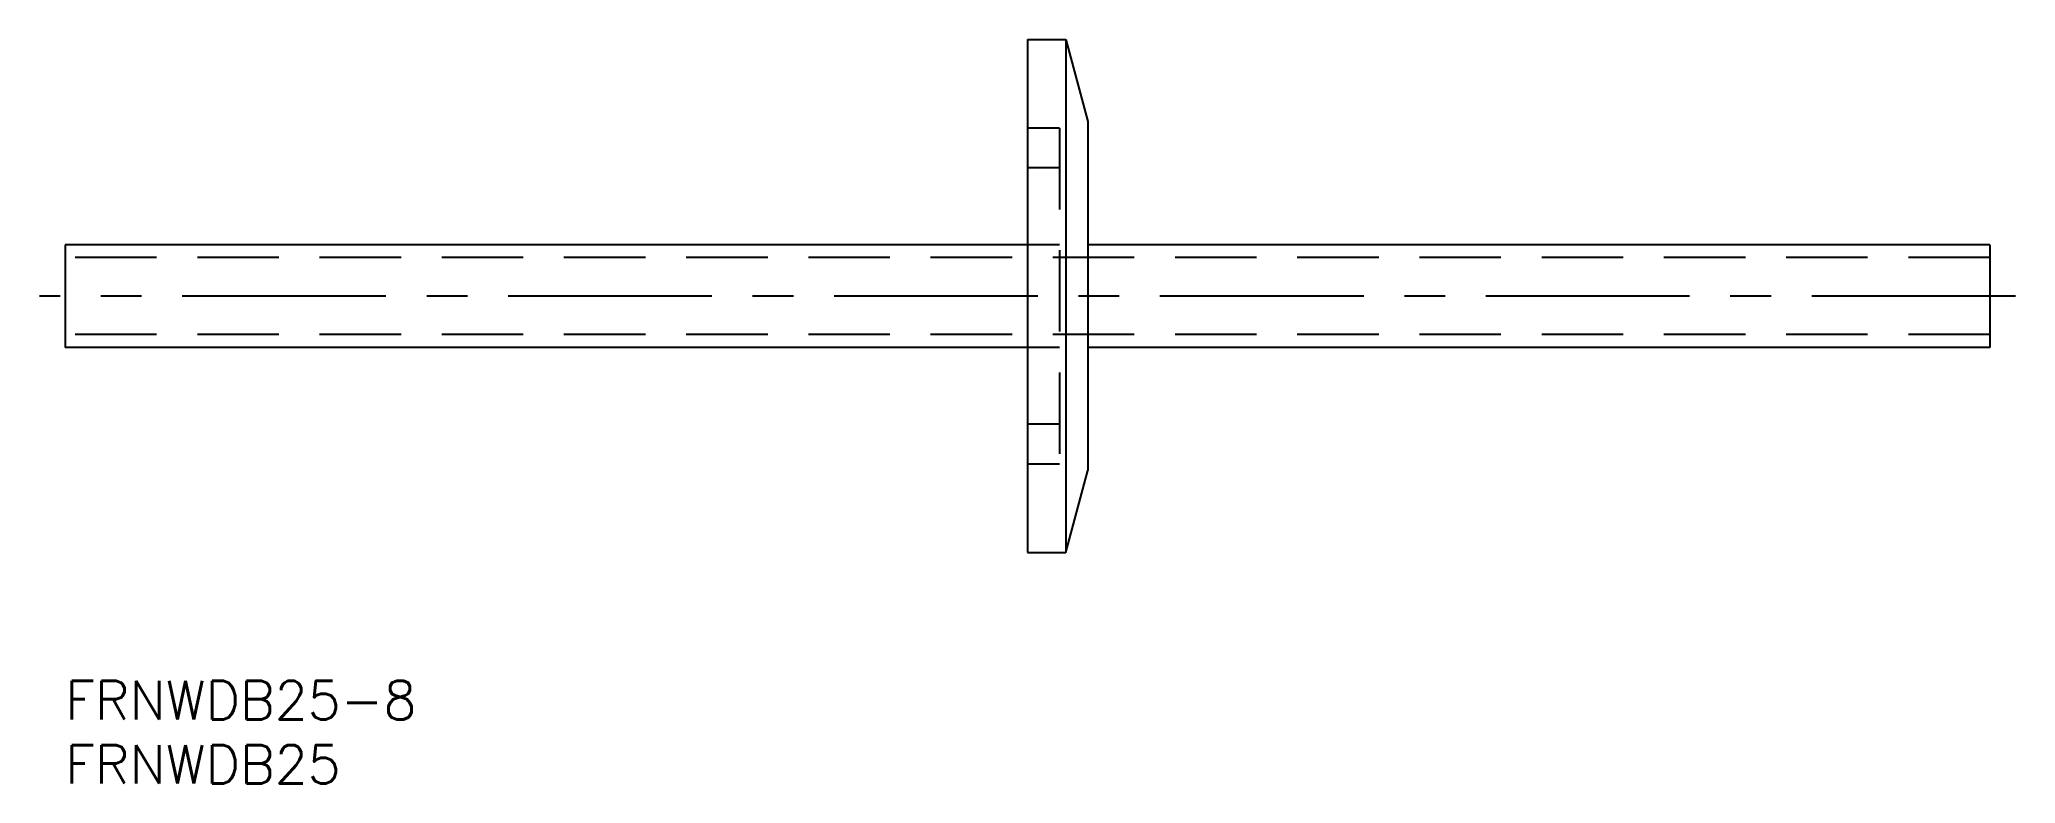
# Model space of a CAD drawing. Extents: x -2 to 152, y -8 to 50.
import ezdxf

# ---------------------------------------------------------------- set-up
doc = ezdxf.new("R2010")
doc.units = 0
doc.header["$LTSCALE"] = 0.5
doc.linetypes.add('CENTER', pattern=[50.8, 31.75, -6.35, 6.35, -6.35])
doc.linetypes.add('DASHED', pattern=[19.05, 12.7, -6.35])
for name, color, linetype in [('MSM_CENTER', 1, 'CENTER'), ('MSM_CONTINUOUS', 7, 'CONTINUOUS'), ('MSM_DASHED', 4, 'DASHED'), ('MSM_PART_NUMBER', 7, 'CONTINUOUS')]:
    doc.layers.add(name, color=color, linetype=linetype)
doc.styles.get("Standard").update_dxf_attribs({"font": 'txt.shx', "height": 3, "bigfont": 'bigfont.shx'})

# ---------------------------------------------------------------- blocks, each defined once
blk = doc.blocks.new('*U4')
at = {"layer": 'MSM_PART_NUMBER'}
blk.add_text('FRNWDB25-8', height=3, dxfattribs=at).set_placement((0, -3))
blk = doc.blocks.new('*U5')
at = {"layer": 'MSM_PART_NUMBER'}
blk.add_text('FRNWDB25', height=3, dxfattribs=at).set_placement((0, -8))

msp = doc.modelspace()

# ---------------------------------------------------------------- linework, layer by layer
at = {"layer": 'MSM_CENTER'}
msp.add_line((152, 30), (-2, 30), dxfattribs=at)
at = {"layer": 'MSM_CONTINUOUS'}
for p, q in [((75, 50), (75, 10)), ((75, 50), (78, 50)), ((78, 50), (78, 10)), ((78, 50), (79.71, 43.6)), ((79.71, 43.6), (79.71, 16.4)), ((0, 34), (0, 26)), ((77.5, 34), (0, 34)), ((150, 34), (79.71, 34)), ((150, 34), (150, 26)), ((77.5, 26), (0, 26)), ((150, 26), (79.71, 26)), ((78, 10), (79.71, 16.4)), ((75, 10), (78, 10))]:
    msp.add_line(p, q, dxfattribs=at)
at = {"layer": 'MSM_DASHED'}
for p, q in [((77.5, 43.1), (75, 43.1)), ((77.5, 43.1), (77.5, 16.9)), ((77.5, 40), (75, 40)), ((150, 33), (0, 33)), ((150, 27), (0, 27)), ((77.5, 20), (75, 20)), ((77.5, 16.9), (75, 16.9))]:
    msp.add_line(p, q, dxfattribs=at)

# ---------------------------------------------------------------- block references
at = {"layer": 'MSM_CONTINUOUS'}
for name in ['*U4', '*U5']:
    msp.add_blockref(name, (0, 0), dxfattribs=at)

doc.saveas('drawing.dxf')
